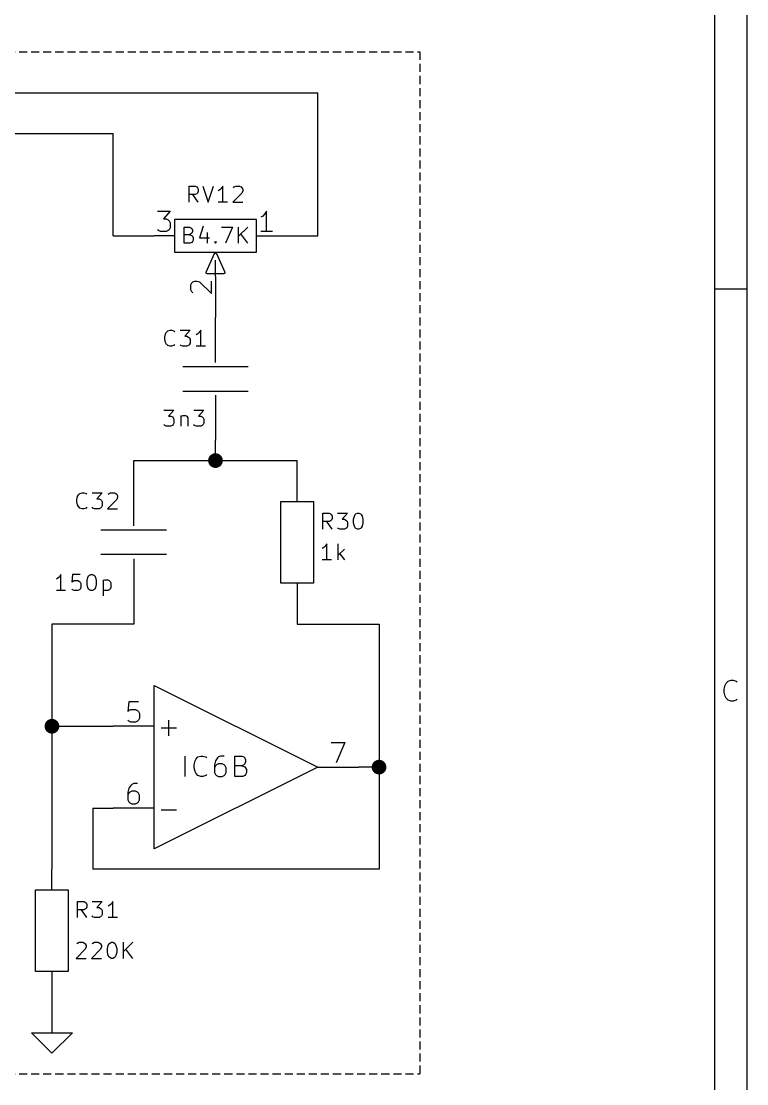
# Model space of a CAD drawing. Header units: millimetres. Extents: x 10 to 287, y -200 to -10.
# Drawn here: x 241.9 to 287, y -159.4 to -93.3 of the extents above; entities that cross this region are included whole.
import ezdxf

# ---------------------------------------------------------------- set-up
doc = ezdxf.new("R2010")
doc.units = ezdxf.units.MM
doc.linetypes.add('DASHED', pattern=[0.75, 0.5, -0.25])
for name, color, linetype in [('BLUETWENTY', 160, 'CONTINUOUS'), ('GREENSIXTYFIVE', 129, 'CONTINUOUS'), ('LIGHTBLUE', 172, 'CONTINUOUS'), ('LIGHTGREEN', 92, 'CONTINUOUS'), ('LIGHTORANGE', 30, 'CONTINUOUS'), ('LIGHTRED', 12, 'CONTINUOUS'), ('PUREORANGE', 40, 'CONTINUOUS'), ('RED', 14, 'CONTINUOUS'), ('WHITE', 250, 'CONTINUOUS')]:
    doc.layers.add(name, color=color, linetype=linetype)

msp = doc.modelspace()

# ---------------------------------------------------------------- linework, layer by layer
at = {"layer": 'BLUETWENTY', "linetype": 'CONTINUOUS'}
for p, q in [((252.0475, -107.1361), (252.0475, -106.1361)), ((252.0475, -106.1361), (252.3809, -106.1361)), ((252.3809, -106.1361), (252.4761, -106.1837)), ((252.4761, -106.1837), (252.5237, -106.2313)), ((252.5237, -106.2313), (252.5714, -106.3265)), ((253.238, -106.0885), (252.9999, -106.8027)), ((254.3809, -106.1361), (255.0476, -106.1361)), ((255.0476, -106.1361), (254.619, -107.1361)), ((255.4285, -107.1361), (255.4285, -106.1361)), ((256, -106.1361), (255.4285, -106.7075)), ((252.3809, -106.6123), (252.0475, -106.6123)), ((252.4761, -106.5646), (252.3809, -106.6123)), ((252.3809, -106.6123), (252.5237, -106.6599)), ((252.5237, -106.517), (252.4761, -106.5646)), ((252.5714, -106.4218), (252.5237, -106.517)), ((252.5237, -106.6599), (252.5714, -106.7075)), ((252.5714, -106.3265), (252.5714, -106.4218)), ((252.5714, -106.7075), (252.619, -106.8027)), ((252.619, -106.9456), (252.5714, -107.0408)), ((252.619, -106.8027), (252.619, -106.9456)), ((252.9999, -106.8027), (253.619, -106.8027)), ((253.4761, -106.4694), (253.4761, -107.1361)), ((256, -107.1361), (255.5714, -106.5646)), ((252.4285, -107.1361), (252.0475, -107.1361)), ((252.5237, -107.0885), (252.4285, -107.1361)), ((252.5714, -107.0408), (252.5237, -107.0885)), ((253.9523, -107.0885), (253.9999, -107.0408)), ((253.9999, -107.1361), (253.9523, -107.0885)), ((253.9999, -107.0408), (254.0476, -107.0885)), ((253.9999, -107.0408), (253.9999, -107.1361)), ((254.0476, -107.0885), (253.9999, -107.1361))]:
    msp.add_line(p, q, dxfattribs=at)
at = {"layer": 'GREENSIXTYFIVE', "linetype": 'CONTINUOUS'}
for p, q in [((252.3571, -104.5961), (252.3571, -103.5961)), ((252.3571, -103.5961), (252.7381, -103.5961)), ((252.7381, -103.5961), (252.8333, -103.6437)), ((252.8333, -103.6437), (252.881, -103.6913)), ((253.2143, -103.5961), (253.5476, -104.5961)), ((253.5476, -104.5961), (253.881, -103.5961)), ((254.4523, -103.5961), (254.3571, -103.7389)), ((254.4523, -104.5961), (254.4523, -103.5961)), ((255.119, -103.6913), (255.1666, -103.6437)), ((255.1666, -103.6437), (255.2619, -103.5961)), ((255.2619, -103.5961), (255.5, -103.5961)), ((255.5, -103.5961), (255.5952, -103.6437)), ((255.5952, -103.6437), (255.6428, -103.6913)), ((252.7381, -104.1199), (252.3571, -104.1199)), ((252.9286, -104.5961), (252.5952, -104.1199)), ((252.8333, -104.0723), (252.7381, -104.1199)), ((252.881, -104.0246), (252.8333, -104.0723)), ((252.881, -103.6913), (252.9286, -103.7865)), ((252.9286, -103.9294), (252.881, -104.0246)), ((252.9286, -103.7865), (252.9286, -103.9294)), ((254.2619, -103.8342), (254.1666, -103.8818)), ((254.3571, -103.7389), (254.2619, -103.8342)), ((255.6428, -104.0246), (255.0714, -104.5961)), ((255.6428, -103.6913), (255.6905, -103.7865)), ((255.6905, -103.8818), (255.6428, -104.0246)), ((255.6905, -103.7865), (255.6905, -103.8818)), ((254.7381, -104.5961), (254.1666, -104.5961)), ((255.0714, -104.5961), (255.6905, -104.5961)), ((250.8489, -112.9724), (250.8965, -112.782)), ((250.8965, -112.782), (250.9442, -112.6867)), ((250.9442, -112.6867), (251.0394, -112.5915)), ((251.0394, -112.5915), (251.1823, -112.5439)), ((251.1823, -112.5439), (251.2775, -112.5439)), ((251.2775, -112.5439), (251.4204, -112.5915)), ((251.4204, -112.5915), (251.468, -112.6391)), ((251.8013, -112.5439), (252.4204, -112.5439)), ((252.4204, -112.5439), (252.087, -112.9248)), ((252.8966, -112.782), (252.8013, -112.8296)), ((252.9918, -112.6867), (252.8966, -112.782)), ((253.087, -112.5439), (252.9918, -112.6867)), ((253.087, -113.5439), (253.087, -112.5439)), ((250.8489, -113.1153), (250.8489, -112.9724)), ((250.8965, -113.3058), (250.8489, -113.1153)), ((250.9442, -113.401), (250.8965, -113.3058)), ((251.0394, -113.4963), (250.9442, -113.401)), ((251.1823, -113.5439), (251.0394, -113.4963)), ((251.2775, -113.5439), (251.1823, -113.5439)), ((251.4204, -113.4963), (251.2775, -113.5439)), ((251.468, -113.4486), (251.4204, -113.4963)), ((251.8489, -113.4963), (251.8013, -113.4486)), ((251.9442, -113.5439), (251.8489, -113.4963)), ((252.2299, -113.5439), (251.9442, -113.5439)), ((252.087, -112.9248), (252.2299, -112.9248)), ((252.2299, -112.9248), (252.3251, -112.9724)), ((252.3251, -113.4963), (252.2299, -113.5439)), ((252.3251, -112.9724), (252.3727, -113.0201)), ((252.3727, -113.4486), (252.3251, -113.4963)), ((252.3727, -113.0201), (252.4204, -113.1153)), ((252.4204, -113.3534), (252.3727, -113.4486)), ((252.4204, -113.1153), (252.4204, -113.3534)), ((253.3728, -113.5439), (252.8013, -113.5439)), ((250.8013, -117.5082), (251.4204, -117.5082)), ((251.4204, -117.5082), (251.087, -117.8891)), ((252.6585, -117.5082), (253.2776, -117.5082)), ((253.2776, -117.5082), (252.9442, -117.8891)), ((251.087, -117.8891), (251.2299, -117.8891)), ((251.2299, -117.8891), (251.3251, -117.9367)), ((251.3251, -117.9367), (251.3727, -117.9844)), ((251.3727, -117.9844), (251.4204, -118.0796)), ((251.4204, -118.0796), (251.4204, -118.3177)), ((251.8489, -117.8415), (251.8489, -118.5082)), ((251.8489, -117.9367), (251.8966, -117.8891)), ((251.8966, -117.8891), (251.9918, -117.8415)), ((251.9918, -117.8415), (252.1347, -117.8415)), ((252.1347, -117.8415), (252.2299, -117.8891)), ((252.2299, -117.8891), (252.2775, -117.9844)), ((252.2775, -117.9844), (252.2775, -118.5082)), ((252.9442, -117.8891), (253.0871, -117.8891)), ((253.0871, -117.8891), (253.1823, -117.9367)), ((253.1823, -117.9367), (253.2299, -117.9844)), ((253.2299, -117.9844), (253.2776, -118.0796)), ((253.2776, -118.0796), (253.2776, -118.3177)), ((250.8489, -118.4606), (250.8013, -118.4129)), ((250.9442, -118.5082), (250.8489, -118.4606)), ((251.2299, -118.5082), (250.9442, -118.5082)), ((251.3251, -118.4606), (251.2299, -118.5082)), ((251.3727, -118.4129), (251.3251, -118.4606)), ((251.4204, -118.3177), (251.3727, -118.4129)), ((252.7061, -118.4606), (252.6585, -118.4129)), ((252.8014, -118.5082), (252.7061, -118.4606)), ((253.0871, -118.5082), (252.8014, -118.5082)), ((253.1823, -118.4606), (253.0871, -118.5082)), ((253.2299, -118.4129), (253.1823, -118.4606)), ((253.2776, -118.3177), (253.2299, -118.4129)), ((245.4355, -122.8842), (245.4832, -122.7889)), ((245.4832, -122.7889), (245.5784, -122.6937)), ((245.5784, -122.6937), (245.7213, -122.6461)), ((245.7213, -122.6461), (245.8165, -122.6461)), ((245.8165, -122.6461), (245.9594, -122.6937)), ((245.9594, -122.6937), (246.007, -122.7413)), ((246.3403, -122.6461), (246.9594, -122.6461)), ((246.9594, -122.6461), (246.626, -123.027)), ((247.3403, -122.7413), (247.3879, -122.6937)), ((247.3879, -122.6937), (247.4832, -122.6461)), ((247.4832, -122.6461), (247.7213, -122.6461)), ((247.7213, -122.6461), (247.8165, -122.6937)), ((247.8165, -122.6937), (247.8641, -122.7413)), ((247.8641, -122.7413), (247.9118, -122.8365)), ((245.3879, -123.0746), (245.4355, -122.8842)), ((245.3879, -123.2175), (245.3879, -123.0746)), ((245.4355, -123.408), (245.3879, -123.2175)), ((245.4832, -123.5032), (245.4355, -123.408)), ((246.626, -123.027), (246.7689, -123.027)), ((246.7689, -123.027), (246.8641, -123.0746)), ((246.8641, -123.0746), (246.9117, -123.1223)), ((246.9117, -123.1223), (246.9594, -123.2175)), ((246.9594, -123.4556), (246.9117, -123.5508)), ((246.9594, -123.2175), (246.9594, -123.4556)), ((247.8641, -123.0746), (247.2927, -123.6461)), ((247.9118, -122.9318), (247.8641, -123.0746)), ((247.9118, -122.8365), (247.9118, -122.9318)), ((245.5784, -123.5985), (245.4832, -123.5032)), ((245.7213, -123.6461), (245.5784, -123.5985)), ((245.8165, -123.6461), (245.7213, -123.6461)), ((245.9594, -123.5985), (245.8165, -123.6461)), ((246.007, -123.5508), (245.9594, -123.5985)), ((246.3879, -123.5985), (246.3403, -123.5508)), ((246.4832, -123.6461), (246.3879, -123.5985)), ((246.7689, -123.6461), (246.4832, -123.6461)), ((246.8641, -123.5985), (246.7689, -123.6461)), ((246.9117, -123.5508), (246.8641, -123.5985)), ((247.2927, -123.6461), (247.9118, -123.6461)), ((260.6755, -124.9161), (260.6755, -123.9161)), ((260.6755, -123.9161), (261.0565, -123.9161)), ((261.0565, -123.9161), (261.1517, -123.9637)), ((261.1517, -123.9637), (261.1994, -124.0113)), ((261.1994, -124.0113), (261.247, -124.1065)), ((261.247, -124.1065), (261.247, -124.2494)), ((261.5803, -123.9161), (262.1994, -123.9161)), ((262.1994, -123.9161), (261.866, -124.297)), ((262.5803, -124.297), (262.6279, -124.1065)), ((262.6279, -124.1065), (262.6756, -124.0113)), ((262.6756, -124.0113), (262.7232, -123.9637)), ((262.7232, -123.9637), (262.8184, -123.9161)), ((262.8184, -123.9161), (262.9137, -123.9161)), ((262.9137, -123.9161), (263.0089, -123.9637)), ((263.0089, -123.9637), (263.0565, -124.0113)), ((263.0565, -124.0113), (263.1041, -124.1065)), ((263.1041, -124.1065), (263.1518, -124.297)), ((261.0565, -124.4399), (260.6755, -124.4399)), ((261.247, -124.9161), (260.9136, -124.4399)), ((261.1517, -124.3923), (261.0565, -124.4399)), ((261.1994, -124.3446), (261.1517, -124.3923)), ((261.247, -124.2494), (261.1994, -124.3446)), ((261.866, -124.297), (262.0089, -124.297)), ((262.0089, -124.297), (262.1041, -124.3446)), ((262.1041, -124.3446), (262.1517, -124.3923)), ((262.1517, -124.3923), (262.1994, -124.4875)), ((262.1994, -124.7256), (262.1517, -124.8208)), ((262.1994, -124.4875), (262.1994, -124.7256)), ((262.5803, -124.5351), (262.5803, -124.297)), ((262.6279, -124.7256), (262.5803, -124.5351)), ((262.6756, -124.8208), (262.6279, -124.7256)), ((263.1041, -124.7256), (263.0565, -124.8208)), ((263.1518, -124.5351), (263.1041, -124.7256)), ((263.1518, -124.297), (263.1518, -124.5351)), ((261.6279, -124.8685), (261.5803, -124.8208)), ((261.7232, -124.9161), (261.6279, -124.8685)), ((262.0089, -124.9161), (261.7232, -124.9161)), ((262.1041, -124.8685), (262.0089, -124.9161)), ((262.1517, -124.8208), (262.1041, -124.8685)), ((262.7232, -124.8685), (262.6756, -124.8208)), ((262.8184, -124.9161), (262.7232, -124.8685)), ((262.9137, -124.9161), (262.8184, -124.9161)), ((263.0089, -124.8685), (262.9137, -124.9161)), ((263.0565, -124.8208), (263.0089, -124.8685)), ((260.7232, -126.0592), (260.6279, -126.1068)), ((260.8184, -125.9639), (260.7232, -126.0592)), ((260.9136, -125.8211), (260.8184, -125.9639)), ((260.9136, -126.8211), (260.9136, -125.8211)), ((261.6279, -126.8211), (261.6279, -125.8211)), ((262.0089, -126.1544), (261.6279, -126.5354)), ((261.7232, -126.4401), (262.0089, -126.8211)), ((261.1994, -126.8211), (260.6279, -126.8211)), ((244.2132, -127.9642), (244.1179, -128.0118)), ((244.3084, -127.8689), (244.2132, -127.9642)), ((244.4036, -127.7261), (244.3084, -127.8689)), ((244.4036, -128.7261), (244.4036, -127.7261)), ((245.1179, -127.7261), (245.0703, -128.2023)), ((245.5941, -127.7261), (245.1179, -127.7261)), ((246.0227, -128.107), (246.0703, -127.9165)), ((246.0703, -127.9165), (246.118, -127.8213)), ((246.118, -127.8213), (246.1656, -127.7737)), ((246.1656, -127.7737), (246.2608, -127.7261)), ((246.2608, -127.7261), (246.3561, -127.7261)), ((246.3561, -127.7261), (246.4513, -127.7737)), ((246.4513, -127.7737), (246.4989, -127.8213)), ((246.4989, -127.8213), (246.5465, -127.9165)), ((246.5465, -127.9165), (246.5942, -128.107)), ((247.0227, -128.0594), (247.0227, -129.0594)), ((247.0227, -128.107), (247.118, -128.0594)), ((247.118, -128.0594), (247.3085, -128.0594)), ((247.3085, -128.0594), (247.4037, -128.107)), ((244.6894, -128.7261), (244.1179, -128.7261)), ((245.0703, -128.2023), (245.1179, -128.1546)), ((245.1179, -128.6785), (245.0703, -128.6308)), ((245.1179, -128.1546), (245.2132, -128.107)), ((245.2132, -128.7261), (245.1179, -128.6785)), ((245.2132, -128.107), (245.4513, -128.107)), ((245.4513, -128.7261), (245.2132, -128.7261)), ((245.4513, -128.107), (245.5465, -128.1546)), ((245.5465, -128.6785), (245.4513, -128.7261)), ((245.5465, -128.1546), (245.5941, -128.2023)), ((245.5941, -128.6308), (245.5465, -128.6785)), ((245.5941, -128.2023), (245.6418, -128.2975)), ((245.6418, -128.5356), (245.5941, -128.6308)), ((245.6418, -128.2975), (245.6418, -128.5356)), ((246.0227, -128.3451), (246.0227, -128.107)), ((246.0703, -128.5356), (246.0227, -128.3451)), ((246.118, -128.6308), (246.0703, -128.5356)), ((246.1656, -128.6785), (246.118, -128.6308)), ((246.2608, -128.7261), (246.1656, -128.6785)), ((246.3561, -128.7261), (246.2608, -128.7261)), ((246.4513, -128.6785), (246.3561, -128.7261)), ((246.4989, -128.6308), (246.4513, -128.6785)), ((246.5465, -128.5356), (246.4989, -128.6308)), ((246.5942, -128.3451), (246.5465, -128.5356)), ((246.5942, -128.107), (246.5942, -128.3451)), ((247.118, -128.7261), (247.0227, -128.6785)), ((247.3085, -128.7261), (247.118, -128.7261)), ((247.4037, -128.6785), (247.3085, -128.7261)), ((247.4037, -128.107), (247.4513, -128.1546)), ((247.4513, -128.6308), (247.4037, -128.6785)), ((247.4513, -128.1546), (247.4989, -128.2499)), ((247.4989, -128.5356), (247.4513, -128.6308)), ((247.4989, -128.2499), (247.4989, -128.5356)), ((250.6193, -137.2637), (251.587, -137.2637)), ((251.1031, -137.7475), (251.1031, -136.7799)), ((252.1252, -140.2792), (252.1252, -139.0092)), ((252.6696, -139.5535), (252.73, -139.3116)), ((252.73, -139.3116), (252.7905, -139.1907)), ((252.7905, -139.1907), (252.9115, -139.0697)), ((252.9115, -139.0697), (253.0929, -139.0092)), ((253.0929, -139.0092), (253.2138, -139.0092)), ((253.2138, -139.0092), (253.3953, -139.0697)), ((253.3953, -139.0697), (253.4557, -139.1302)), ((254, -139.3116), (253.9396, -139.5535)), ((254.121, -139.1302), (254, -139.3116)), ((254.1815, -139.0697), (254.121, -139.1302)), ((254.3024, -139.0092), (254.1815, -139.0697)), ((254.5443, -139.0092), (254.3024, -139.0092)), ((255.2095, -140.2792), (255.2095, -139.0092)), ((255.2095, -139.0092), (255.6329, -139.0092)), ((255.6329, -139.0092), (255.7538, -139.0697)), ((255.7538, -139.0697), (255.8143, -139.1302)), ((255.8143, -139.1302), (255.8748, -139.2511)), ((255.8748, -139.2511), (255.8748, -139.3721)), ((252.6696, -139.7349), (252.6696, -139.5535)), ((252.73, -139.9768), (252.6696, -139.7349)), ((253.9396, -139.5535), (253.9396, -140.0373)), ((254, -139.614), (253.9396, -139.7349)), ((254.0605, -139.5535), (254, -139.614)), ((254.1815, -139.493), (254.0605, -139.5535)), ((254.4234, -139.493), (254.1815, -139.493)), ((254.5443, -139.5535), (254.4234, -139.493)), ((254.6048, -139.614), (254.5443, -139.5535)), ((254.6653, -139.7349), (254.6048, -139.614)), ((254.6653, -140.0373), (254.6653, -139.7349)), ((255.6329, -139.614), (255.2095, -139.614)), ((255.7538, -139.5535), (255.6329, -139.614)), ((255.6329, -139.614), (255.8143, -139.6745)), ((255.8143, -139.493), (255.7538, -139.5535)), ((255.8748, -139.3721), (255.8143, -139.493)), ((255.8143, -139.6745), (255.8748, -139.7349)), ((255.8748, -139.7349), (255.9352, -139.8559)), ((255.9352, -139.8559), (255.9352, -140.0373)), ((252.7905, -140.0978), (252.73, -139.9768)), ((252.9115, -140.2188), (252.7905, -140.0978)), ((253.0929, -140.2792), (252.9115, -140.2188)), ((253.2138, -140.2792), (253.0929, -140.2792)), ((253.3953, -140.2188), (253.2138, -140.2792)), ((253.4557, -140.1583), (253.3953, -140.2188)), ((253.9396, -140.0373), (254, -140.1583)), ((254, -140.1583), (254.0605, -140.2188)), ((254.0605, -140.2188), (254.1815, -140.2792)), ((254.1815, -140.2792), (254.4234, -140.2792)), ((254.4234, -140.2792), (254.5443, -140.2188)), ((254.5443, -140.2188), (254.6048, -140.1583)), ((254.6048, -140.1583), (254.6653, -140.0373)), ((255.6933, -140.2792), (255.2095, -140.2792)), ((255.8143, -140.2188), (255.6933, -140.2792)), ((255.8748, -140.1583), (255.8143, -140.2188)), ((255.9352, -140.0373), (255.8748, -140.1583)), ((250.6193, -142.3437), (251.587, -142.3437)), ((245.4355, -149.0461), (245.4355, -148.0461)), ((245.4355, -148.0461), (245.8165, -148.0461)), ((245.8165, -148.0461), (245.9117, -148.0937)), ((245.9117, -148.5223), (245.8165, -148.5699)), ((245.9117, -148.0937), (245.9594, -148.1413)), ((245.9594, -148.4746), (245.9117, -148.5223)), ((245.9594, -148.1413), (246.007, -148.2365)), ((246.007, -148.3794), (245.9594, -148.4746)), ((246.007, -148.2365), (246.007, -148.3794)), ((246.3403, -148.0461), (246.9594, -148.0461)), ((246.9594, -148.0461), (246.626, -148.427)), ((246.626, -148.427), (246.7689, -148.427)), ((246.7689, -148.427), (246.8641, -148.4746)), ((246.8641, -148.4746), (246.9117, -148.5223)), ((246.9117, -148.5223), (246.9594, -148.6175)), ((247.4356, -148.2842), (247.3403, -148.3318)), ((247.5308, -148.1889), (247.4356, -148.2842)), ((247.626, -148.0461), (247.5308, -148.1889)), ((247.626, -149.0461), (247.626, -148.0461)), ((245.8165, -148.5699), (245.4355, -148.5699)), ((246.007, -149.0461), (245.6736, -148.5699)), ((246.3879, -148.9985), (246.3403, -148.9508)), ((246.4832, -149.0461), (246.3879, -148.9985)), ((246.7689, -149.0461), (246.4832, -149.0461)), ((246.8641, -148.9985), (246.7689, -149.0461)), ((246.9117, -148.9508), (246.8641, -148.9985)), ((246.9594, -148.8556), (246.9117, -148.9508)), ((246.9594, -148.6175), (246.9594, -148.8556)), ((247.9118, -149.0461), (247.3403, -149.0461)), ((245.9117, -151.0146), (245.3403, -151.5861)), ((245.3879, -150.6813), (245.4355, -150.6337)), ((245.4355, -150.6337), (245.5308, -150.5861)), ((245.5308, -150.5861), (245.7689, -150.5861)), ((245.7689, -150.5861), (245.8641, -150.6337)), ((245.8641, -150.6337), (245.9117, -150.6813)), ((245.9117, -150.6813), (245.9594, -150.7765)), ((245.9594, -150.8718), (245.9117, -151.0146)), ((245.9594, -150.7765), (245.9594, -150.8718)), ((246.8641, -151.0146), (246.2927, -151.5861)), ((246.3403, -150.6813), (246.3879, -150.6337)), ((246.3879, -150.6337), (246.4832, -150.5861)), ((246.4832, -150.5861), (246.7213, -150.5861)), ((246.7213, -150.5861), (246.8165, -150.6337)), ((246.8165, -150.6337), (246.8641, -150.6813)), ((246.8641, -150.6813), (246.9118, -150.7765)), ((246.9118, -150.8718), (246.8641, -151.0146)), ((246.9118, -150.7765), (246.9118, -150.8718)), ((247.2927, -150.967), (247.3403, -150.7765)), ((247.2927, -151.2051), (247.2927, -150.967)), ((247.3403, -150.7765), (247.388, -150.6813)), ((247.388, -150.6813), (247.4356, -150.6337)), ((247.4356, -150.6337), (247.5308, -150.5861)), ((247.5308, -150.5861), (247.6261, -150.5861)), ((247.6261, -150.5861), (247.7213, -150.6337)), ((247.7213, -150.6337), (247.7689, -150.6813)), ((247.7689, -150.6813), (247.8165, -150.7765)), ((247.8165, -150.7765), (247.8642, -150.967)), ((247.8642, -150.967), (247.8642, -151.2051)), ((248.2927, -151.5861), (248.2927, -150.5861)), ((248.8642, -150.5861), (248.2927, -151.1575)), ((248.8642, -151.5861), (248.4356, -151.0146)), ((245.3403, -151.5861), (245.9594, -151.5861)), ((246.2927, -151.5861), (246.9118, -151.5861)), ((247.3403, -151.3956), (247.2927, -151.2051)), ((247.388, -151.4908), (247.3403, -151.3956)), ((247.4356, -151.5385), (247.388, -151.4908)), ((247.5308, -151.5861), (247.4356, -151.5385)), ((247.6261, -151.5861), (247.5308, -151.5861)), ((247.7213, -151.5385), (247.6261, -151.5861)), ((247.7689, -151.4908), (247.7213, -151.5385)), ((247.8165, -151.3956), (247.7689, -151.4908)), ((247.8642, -151.2051), (247.8165, -151.3956))]:
    msp.add_line(p, q, dxfattribs=at)
at = {"layer": 'LIGHTBLUE', "linetype": 'DASHED'}
for p, q in [((114.3, -95.25), (266.7, -95.25)), ((266.7, -95.25), (266.7, -158.75)), ((114.3, -158.75), (266.7, -158.75))]:
    msp.add_line(p, q, dxfattribs=at)
at = {"layer": 'LIGHTGREEN', "linetype": 'CONTINUOUS'}
for p, q in [((254, -110.49), (254, -111.76)), ((254, -120.65), (254, -119.38)), ((248.92, -120.65), (254, -120.65)), ((248.92, -121.92), (248.92, -120.65)), ((254, -120.65), (259.08, -120.65)), ((259.08, -121.92), (259.08, -120.65)), ((248.92, -129.54), (248.92, -130.81)), ((259.08, -129.54), (259.08, -130.81)), ((248.92, -130.81), (243.84, -130.81)), ((243.84, -130.81), (243.84, -146.05)), ((259.08, -130.81), (264.16, -130.81)), ((264.16, -130.81), (264.16, -139.7)), ((243.84, -137.16), (247.65, -137.16)), ((264.16, -139.7), (262.89, -139.7)), ((264.16, -139.7), (264.16, -146.05)), ((246.38, -142.24), (246.38, -146.05)), ((246.38, -142.24), (247.65, -142.24)), ((264.16, -146.05), (246.38, -146.05)), ((243.84, -153.67), (243.84, -154.94))]:
    msp.add_line(p, q, dxfattribs=at)
at = {"layer": 'LIGHTGREEN', "const_width": 0.4572}
for points in [[(253.7714, -120.65, 1), (254.2286, -120.65, 1)], [(243.6114, -137.16, 1), (244.0686, -137.16, 1)], [(263.9314, -139.7, 1), (264.3886, -139.7, 1)]]:
    msp.add_lwpolyline(points, format="xyb", close=True, dxfattribs=at)
at = {"layer": 'LIGHTORANGE', "linetype": 'CONTINUOUS'}
for p, q in [((235.5596, -100.33), (247.65, -100.33)), ((247.65, -106.68), (247.65, -100.33)), ((247.65, -106.68), (250.19, -106.68))]:
    msp.add_line(p, q, dxfattribs=at)
at = {"layer": 'LIGHTRED', "linetype": 'CONTINUOUS'}
for p, q in [((250.4017, -105.1529), (251.1879, -105.1529)), ((251.1879, -105.1529), (250.7645, -105.6367)), ((250.7645, -105.6367), (250.946, -105.6367)), ((250.946, -105.6367), (251.0669, -105.6972)), ((256.9331, -105.4553), (256.8122, -105.5158)), ((257.0541, -105.3344), (256.9331, -105.4553)), ((257.175, -105.1529), (257.0541, -105.3344)), ((257.175, -106.4229), (257.175, -105.1529)), ((251.0669, -105.6972), (251.1274, -105.7577)), ((251.1274, -105.7577), (251.1879, -105.8786)), ((251.1879, -106.181), (251.1274, -106.302)), ((251.1879, -105.8786), (251.1879, -106.181)), ((250.4622, -106.3625), (250.4017, -106.302)), ((250.5831, -106.4229), (250.4622, -106.3625)), ((250.946, -106.4229), (250.5831, -106.4229)), ((251.0669, -106.3625), (250.946, -106.4229)), ((251.1274, -106.302), (251.0669, -106.3625)), ((257.5379, -106.4229), (256.8122, -106.4229)), ((252.5334, -109.613), (252.5939, -109.5525)), ((252.5939, -109.5525), (252.7148, -109.492)), ((252.7148, -109.492), (252.8358, -109.492)), ((252.8358, -109.492), (253.0172, -109.5525)), ((253.0172, -109.5525), (253.7429, -110.2782)), ((253.7429, -110.2782), (253.7429, -109.492)), ((252.4729, -109.7339), (252.5334, -109.613)), ((252.4729, -110.0363), (252.4729, -109.7339)), ((252.5334, -110.1573), (252.4729, -110.0363)), ((252.5939, -110.2177), (252.5334, -110.1573)), ((248.6176, -135.6329), (248.5572, -136.2377)), ((249.2224, -135.6329), (248.6176, -135.6329)), ((248.5572, -136.2377), (248.6176, -136.1772)), ((248.6176, -136.1772), (248.7386, -136.1167)), ((248.7386, -136.1167), (249.041, -136.1167)), ((249.041, -136.1167), (249.1619, -136.1772)), ((249.1619, -136.1772), (249.2224, -136.2377)), ((249.2224, -136.2377), (249.2829, -136.3586)), ((249.2829, -136.661), (249.2224, -136.782)), ((249.2829, -136.3586), (249.2829, -136.661)), ((248.6176, -136.8425), (248.5572, -136.782)), ((248.7386, -136.9029), (248.6176, -136.8425)), ((249.041, -136.9029), (248.7386, -136.9029)), ((249.1619, -136.8425), (249.041, -136.9029)), ((249.2224, -136.782), (249.1619, -136.8425)), ((261.1967, -138.1729), (262.0433, -138.1729)), ((262.0433, -138.1729), (261.4991, -139.4429)), ((248.6176, -141.0153), (248.5572, -141.2572)), ((248.5572, -141.2572), (248.5572, -141.741)), ((248.7386, -140.8339), (248.6176, -141.0153)), ((248.6781, -141.2572), (248.6176, -141.3177)), ((248.7991, -141.1967), (248.6781, -141.2572)), ((248.7991, -140.7734), (248.7386, -140.8339)), ((248.92, -140.7129), (248.7991, -140.7734)), ((249.041, -141.1967), (248.7991, -141.1967)), ((249.1619, -140.7129), (248.92, -140.7129)), ((249.1619, -141.2572), (249.041, -141.1967)), ((249.2224, -141.3177), (249.1619, -141.2572)), ((248.6176, -141.3177), (248.5572, -141.4386)), ((248.5572, -141.741), (248.6176, -141.862)), ((248.6176, -141.862), (248.6781, -141.9225)), ((248.6781, -141.9225), (248.7991, -141.9829)), ((249.041, -141.9829), (249.1619, -141.9225)), ((249.1619, -141.9225), (249.2224, -141.862)), ((249.2829, -141.4386), (249.2224, -141.3177)), ((249.2224, -141.862), (249.2829, -141.741)), ((249.2829, -141.741), (249.2829, -141.4386)), ((248.7991, -141.9829), (249.041, -141.9829))]:
    msp.add_line(p, q, dxfattribs=at)
at = {"layer": 'PUREORANGE', "linetype": 'CONTINUOUS'}
for p, q in [((107.95, -97.79), (260.35, -97.79)), ((260.35, -106.68), (260.35, -97.79)), ((257.81, -106.68), (260.35, -106.68))]:
    msp.add_line(p, q, dxfattribs=at)
at = {"layer": 'RED', "linetype": 'CONTINUOUS'}
for p, q in [((287.0022, -10), (287.0022, -200.0072)), ((285.0022, -12), (285.0022, -198.0072)), ((256.54, -105.664), (251.46, -105.664)), ((251.46, -105.664), (251.46, -107.696)), ((256.54, -107.696), (256.54, -105.664)), ((251.46, -106.68), (250.19, -106.68)), ((256.54, -106.68), (257.81, -106.68)), ((251.46, -107.696), (256.54, -107.696)), ((253.4224, -108.9351), (253.9304, -107.7921)), ((253.9304, -107.7921), (253.9347, -107.7845)), ((253.9347, -107.7845), (253.9356, -107.7822)), ((253.9356, -107.7822), (253.9366, -107.781)), ((253.9366, -107.781), (253.9378, -107.7791)), ((253.9378, -107.7791), (253.9464, -107.7707)), ((253.9464, -107.7707), (253.956, -107.7608)), ((253.956, -107.7608), (253.9576, -107.76)), ((253.9576, -107.76), (253.9592, -107.7586)), ((253.9592, -107.7586), (253.9722, -107.7535)), ((253.9722, -107.7535), (253.9833, -107.7487)), ((253.9833, -107.7487), (253.9851, -107.7486)), ((253.9851, -107.7486), (253.9871, -107.7479)), ((253.9871, -107.7479), (254, -107.7482)), ((254, -107.7482), (254.0129, -107.7479)), ((254, -109.22), (254, -108.204)), ((254.0129, -107.7479), (254.0148, -107.7486)), ((254.0148, -107.7486), (254.0167, -107.7487)), ((254.0167, -107.7487), (254.0277, -107.7535)), ((254.0277, -107.7535), (254.0408, -107.7586)), ((254.0408, -107.7586), (254.0423, -107.76)), ((254.0423, -107.76), (254.044, -107.7608)), ((254.044, -107.7608), (254.0528, -107.7701)), ((254.0528, -107.7701), (254.0622, -107.779)), ((254.0622, -107.779), (254.0634, -107.7811)), ((254.0634, -107.7811), (254.0644, -107.7822)), ((254.0644, -107.7822), (254.0652, -107.7843)), ((254.0652, -107.7843), (254.0696, -107.7921)), ((254.0696, -107.7921), (254.5776, -108.935)), ((253.4177, -108.9493), (253.4224, -108.9351)), ((254.5776, -108.935), (254.5823, -108.9493)), ((253.4169, -108.9789), (253.4173, -108.9641)), ((253.4173, -108.9799), (253.4169, -108.9789)), ((253.4173, -108.9511), (253.4176, -108.9501)), ((253.4173, -108.9641), (253.4173, -108.9511)), ((253.4173, -108.9809), (253.4173, -108.9799)), ((253.4225, -108.9936), (253.4173, -108.9809)), ((253.4176, -108.9501), (253.4177, -108.9493)), ((253.4276, -109.0068), (253.4225, -108.9936)), ((253.4282, -109.0075), (253.4276, -109.0068)), ((253.4286, -109.0083), (253.4282, -109.0075)), ((253.4378, -109.0175), (253.4286, -109.0083)), ((253.448, -109.0282), (253.4378, -109.0175)), ((253.4488, -109.0285), (253.448, -109.0282)), ((253.4497, -109.0294), (253.4488, -109.0285)), ((253.4641, -109.0353), (253.4497, -109.0294)), ((253.4753, -109.0403), (253.4641, -109.0353)), ((253.4761, -109.0403), (253.4753, -109.0403)), ((253.4771, -109.0407), (253.4761, -109.0403)), ((253.492, -109.0422), (253.4771, -109.0407)), ((254.508, -109.0422), (253.492, -109.0422)), ((254, -109.22), (254, -110.49)), ((254.5229, -109.0407), (254.508, -109.0422)), ((254.5238, -109.0403), (254.5229, -109.0407)), ((254.5247, -109.0403), (254.5238, -109.0403)), ((254.5358, -109.0353), (254.5247, -109.0403)), ((254.5503, -109.0294), (254.5358, -109.0353)), ((254.5511, -109.0285), (254.5503, -109.0294)), ((254.552, -109.0282), (254.5511, -109.0285)), ((254.5622, -109.0175), (254.552, -109.0282)), ((254.5714, -109.0083), (254.5622, -109.0175)), ((254.5717, -109.0075), (254.5714, -109.0083)), ((254.5724, -109.0068), (254.5717, -109.0075)), ((254.5774, -108.9936), (254.5724, -109.0068)), ((254.5827, -108.9809), (254.5774, -108.9936)), ((254.5823, -108.9493), (254.5823, -108.9501)), ((254.5823, -108.9501), (254.5827, -108.9511)), ((254.5827, -108.9511), (254.5827, -108.9641)), ((254.5827, -108.9641), (254.5831, -108.9789)), ((254.5831, -108.9789), (254.5827, -108.9799)), ((254.5827, -108.9799), (254.5827, -108.9809)), ((287.0022, -110), (285.0022, -110)), ((254, -114.554), (254, -111.76)), ((251.968, -114.808), (256.032, -114.808)), ((251.968, -116.332), (256.032, -116.332)), ((254, -116.586), (254, -119.38)), ((248.92, -124.714), (248.92, -121.92)), ((259.08, -123.19), (259.08, -121.92)), ((258.064, -128.27), (258.064, -123.19)), ((258.064, -123.19), (260.096, -123.19)), ((260.096, -123.19), (260.096, -128.27)), ((250.952, -124.968), (246.888, -124.968)), ((250.952, -126.492), (246.888, -126.492)), ((248.92, -126.746), (248.92, -129.54)), ((260.096, -128.27), (258.064, -128.27)), ((259.08, -128.27), (259.08, -129.54)), ((250.19, -134.62), (260.35, -139.7)), ((250.19, -144.78), (250.19, -134.62)), ((285.5998, -134.8508), (285.6617, -134.6032)), ((285.6617, -134.6032), (285.7236, -134.4794)), ((285.7236, -134.4794), (285.8474, -134.3556)), ((285.8474, -134.3556), (286.0331, -134.2937)), ((286.0331, -134.2937), (286.1569, -134.2937)), ((286.1569, -134.2937), (286.3426, -134.3556)), ((286.3426, -134.3556), (286.4045, -134.4175)), ((285.5998, -135.0365), (285.5998, -134.8508)), ((285.6617, -135.2841), (285.5998, -135.0365)), ((285.7236, -135.4079), (285.6617, -135.2841)), ((285.8474, -135.5318), (285.7236, -135.4079)), ((286.0331, -135.5937), (285.8474, -135.5318)), ((286.1569, -135.5937), (286.0331, -135.5937)), ((286.3426, -135.5318), (286.1569, -135.5937)), ((286.4045, -135.4698), (286.3426, -135.5318)), ((250.19, -137.16), (247.65, -137.16)), ((260.35, -139.7), (250.19, -144.78)), ((260.35, -139.7), (262.89, -139.7)), ((250.19, -142.24), (247.65, -142.24)), ((243.84, -147.32), (243.84, -146.05)), ((242.824, -152.4), (242.824, -147.32)), ((242.824, -147.32), (244.856, -147.32)), ((244.856, -147.32), (244.856, -152.4)), ((244.856, -152.4), (242.824, -152.4)), ((243.84, -152.4), (243.84, -153.67)), ((243.84, -154.94), (243.84, -156.21)), ((243.84, -154.94), (243.84, -156.21)), ((243.84, -154.94), (243.84, -156.21)), ((243.84, -157.48), (242.57, -156.21)), ((242.57, -156.21), (243.84, -156.21)), ((243.84, -157.48), (242.57, -156.21)), ((242.57, -156.21), (243.84, -156.21)), ((243.84, -157.48), (242.57, -156.21)), ((242.57, -156.21), (243.84, -156.21)), ((243.84, -156.21), (245.11, -156.21)), ((245.11, -156.21), (243.84, -157.48)), ((243.84, -156.21), (245.11, -156.21)), ((245.11, -156.21), (243.84, -157.48)), ((243.84, -156.21), (245.11, -156.21)), ((245.11, -156.21), (243.84, -157.48))]:
    msp.add_line(p, q, dxfattribs=at)
at = {"layer": 'WHITE', "linetype": 'CONTINUOUS'}
for p, q in [((250.19, -134.62), (260.35, -139.7)), ((250.19, -144.78), (250.19, -134.62)), ((260.35, -139.7), (250.19, -144.78))]:
    msp.add_line(p, q, dxfattribs=at)

doc.saveas('drawing.dxf')
